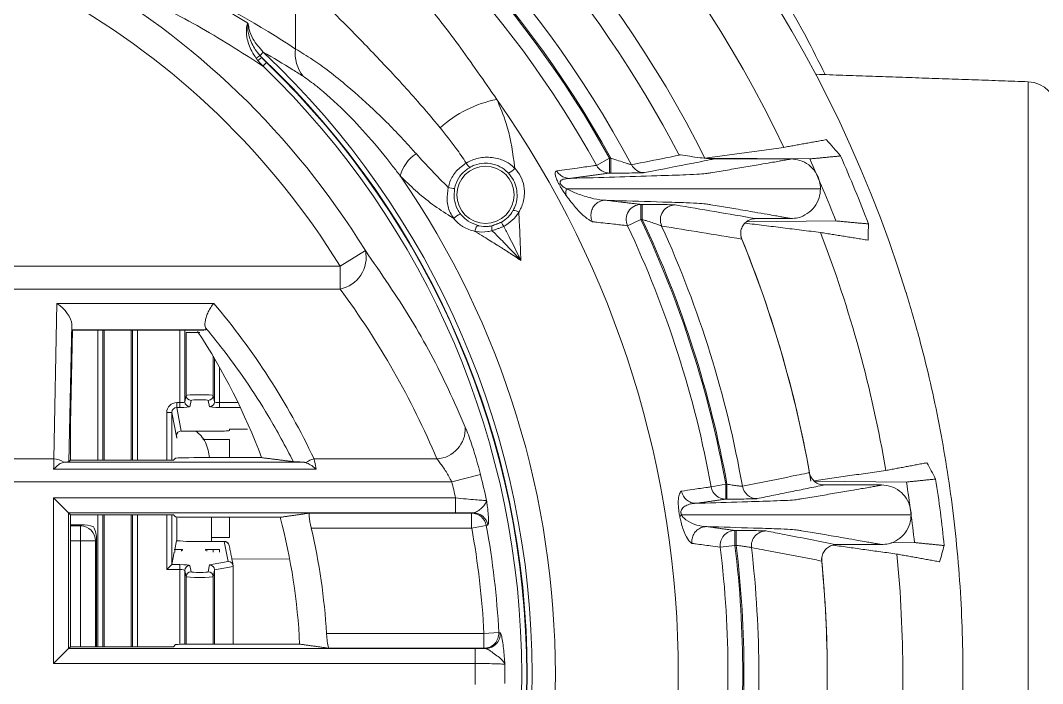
# Model space of a CAD drawing. Extents: x 12.1 to 108.7, y 1 to 80.4.
# Drawn here: x 103.274 to 105.33, y 32.658 to 33.991 of the extents above; entities that cross this region are included whole.
import ezdxf

# ---------------------------------------------------------------- set-up
doc = ezdxf.new("R2010")
doc.units = 0
doc.header["$MEASUREMENT"] = 0
doc.linetypes.add('SLD-Solid', pattern=[0])
doc.layers.add('OBJECT', color=7, linetype='CONTINUOUS')

msp = doc.modelspace()

# ---------------------------------------------------------------- linework, layer by layer
at = {"layer": 'OBJECT', "linetype": 'SLD-Solid', "lineweight": 15}
for p, q in [((103.8272, 34.0838), (103.8272, 33.9336)), ((103.7591, 33.9165), (103.7515, 33.9102)), ((103.7621, 33.9274), (103.7556, 33.9204)), ((103.7685, 33.9063), (103.7616, 33.8991)), ((105.3011, 33.8678), (105.3011, 32.6769)), ((104.8953, 33.7512), (104.895, 33.7513)), ((104.4327, 33.6996), (104.4587, 33.7141)), ((104.4587, 33.6841), (104.4587, 33.7141)), ((104.4616, 33.7141), (104.4587, 33.7141)), ((104.4616, 33.7141), (104.4616, 33.6841)), ((104.8616, 33.7125), (104.6507, 33.7143)), ((104.6702, 33.7125), (104.8233, 33.7125)), ((104.4587, 33.6841), (104.4616, 33.6841)), ((104.5246, 33.621), (104.5218, 33.621)), ((104.5218, 33.591), (104.5218, 33.621)), ((104.5246, 33.591), (104.5246, 33.621)), ((104.4949, 33.5782), (104.5218, 33.591)), ((104.5218, 33.591), (104.5246, 33.591)), ((104.7343, 33.5862), (104.9143, 33.5878)), ((104.7528, 33.5925), (104.8233, 33.5925)), ((104.9789, 33.5492), (104.979, 33.5492)), ((103.9676, 33.5282), (103.9168, 33.4968)), ((101.2569, 33.4968), (103.9168, 33.4968)), ((103.9168, 33.4509), (103.9168, 33.4968)), ((103.9168, 33.4509), (101.2569, 33.4509)), ((103.3471, 33.4221), (103.3406, 33.1093)), ((103.6626, 33.4221), (103.3471, 33.4221)), ((103.3709, 33.1035), (103.3767, 33.3801)), ((103.3781, 33.3681), (103.3742, 33.1797)), ((103.3771, 33.3691), (103.3781, 33.3681)), ((103.3771, 33.3691), (103.6463, 33.3691)), ((103.6306, 33.3681), (103.3781, 33.3681)), ((103.4295, 33.1067), (103.4295, 33.3681)), ((103.4395, 33.3681), (103.4395, 33.1067)), ((103.442, 33.1067), (103.442, 33.3681)), ((103.4966, 33.3681), (103.4966, 33.1067)), ((103.4991, 33.1067), (103.4991, 33.3681)), ((103.5091, 33.3681), (103.5091, 33.1067)), ((103.5945, 33.2226), (103.5945, 33.3681)), ((103.6045, 33.3681), (103.6045, 33.2243)), ((103.607, 33.2369), (103.607, 33.3633)), ((103.6616, 33.3151), (103.6616, 33.2369)), ((103.6641, 33.2243), (103.6641, 33.3108)), ((103.6741, 33.2935), (103.6741, 33.2226)), ((103.6045, 33.2243), (103.607, 33.2369)), ((103.6616, 33.2369), (103.6641, 33.2243)), ((103.588, 33.2226), (103.5945, 33.2226)), ((103.588, 33.2226), (103.588, 33.2126)), ((103.588, 33.2126), (103.5973, 33.1654)), ((103.5945, 33.2126), (103.588, 33.2126)), ((103.5945, 33.2226), (103.5945, 33.2126)), ((103.617, 33.227), (103.6145, 33.2143)), ((103.6541, 33.2143), (103.6516, 33.227)), ((103.6741, 33.2226), (103.6741, 33.2126)), ((103.6741, 33.2226), (103.7114, 33.2226)), ((103.7162, 33.2126), (103.6741, 33.2126)), ((103.568, 33.1067), (103.568, 33.2025)), ((103.568, 33.2025), (103.578, 33.2025)), ((103.578, 33.2025), (103.578, 33.1067)), ((103.5882, 33.1511), (103.578, 33.2025)), ((103.3741, 33.1682), (103.3741, 33.1067)), ((103.5874, 33.1562), (103.5882, 33.1519)), ((103.5973, 33.1654), (103.6839, 33.1654)), ((103.6945, 33.1694), (103.6939, 33.1663)), ((103.7018, 33.1694), (103.6945, 33.1694)), ((103.6942, 33.1483), (103.6406, 33.1483)), ((103.6942, 33.1483), (103.6942, 33.1119)), ((101.833, 33.1093), (103.3406, 33.1093)), ((103.5858, 33.1109), (103.5816, 33.1067)), ((103.6458, 33.1119), (103.7587, 33.1119)), ((104.1116, 33.1093), (103.8643, 33.1093)), ((103.3404, 33.0884), (103.8687, 33.0884)), ((103.8418, 33.103), (103.3619, 33.103)), ((103.3709, 33.1035), (103.3741, 33.1067)), ((103.3741, 33.1067), (103.5816, 33.1067)), ((105.0974, 33.1015), (105.0973, 33.1015)), ((104.1993, 33.0777), (104.1413, 33.0633)), ((104.1413, 33.0633), (101.0323, 33.0633)), ((104.6633, 33.0531), (104.6926, 33.0585)), ((104.6926, 33.0285), (104.6926, 33.0585)), ((104.6951, 33.0585), (104.6926, 33.0585)), ((104.6951, 33.0285), (104.6951, 33.0585)), ((105.0562, 33.0628), (104.8708, 33.0644)), ((104.8907, 33.0569), (105.0057, 33.0569)), ((103.3404, 33.0308), (103.3704, 33.0008)), ((103.3404, 33.0308), (103.3404, 32.698)), ((104.149, 33.0308), (103.3404, 33.0308)), ((104.149, 33.0308), (104.149, 33.0008)), ((104.6926, 33.0285), (104.6951, 33.0285)), ((103.3704, 33.0008), (103.3741, 32.9971)), ((103.3704, 32.728), (103.3704, 33.0008)), ((103.3704, 33.0008), (104.149, 33.0008)), ((103.5816, 32.9971), (103.3741, 32.9971)), ((103.3741, 32.9971), (103.3741, 32.7317)), ((103.4295, 32.7317), (103.4295, 32.9971)), ((103.4395, 32.9971), (103.4395, 32.7317)), ((103.442, 32.7317), (103.442, 32.9971)), ((103.4966, 32.9971), (103.4966, 32.7317)), ((103.4991, 32.7317), (103.4991, 32.9971)), ((103.5091, 32.9971), (103.5091, 32.7317)), ((103.568, 32.8867), (103.568, 32.9971)), ((103.578, 32.9971), (103.578, 32.8968)), ((103.5816, 32.9971), (103.5858, 32.9929)), ((103.7965, 32.9919), (103.6458, 32.9919)), ((103.6942, 32.9919), (103.6942, 32.9515)), ((104.1814, 33.0003), (103.8551, 33.0003)), ((104.1814, 32.9703), (104.1814, 33.0003)), ((103.3968, 32.9769), (103.3741, 32.9769)), ((103.3741, 32.9748), (103.3947, 32.9748)), ((103.3947, 32.9748), (103.3968, 32.9769)), ((103.3947, 32.9448), (103.3947, 32.9748)), ((103.8587, 32.9703), (104.1814, 32.9703)), ((104.1814, 32.9703), (104.2108, 32.9757)), ((104.7137, 32.9653), (104.7112, 32.9653)), ((104.7112, 32.9353), (104.7112, 32.9653)), ((104.7137, 32.9353), (104.7137, 32.9653)), ((103.3947, 32.9448), (103.3741, 32.9448)), ((103.3947, 32.7317), (103.3947, 32.9448)), ((103.3947, 32.9448), (103.4247, 32.9448)), ((103.4268, 32.9469), (103.4247, 32.9448)), ((103.4247, 32.9448), (103.4247, 32.7317)), ((103.4268, 32.7317), (103.4268, 32.9469)), ((103.584, 32.9269), (103.5875, 32.9445)), ((103.588, 32.9471), (103.5875, 32.9445)), ((103.5875, 32.9445), (103.5951, 32.9445)), ((103.6942, 32.9515), (103.658, 32.9515)), ((103.5844, 32.9269), (103.5829, 32.9269)), ((103.584, 32.9269), (103.5859, 32.9269)), ((103.5844, 32.9269), (103.5844, 32.9215)), ((103.5976, 32.9269), (103.5844, 32.9269)), ((103.5859, 32.9269), (103.5859, 32.9269)), ((103.5999, 32.9269), (103.5976, 32.9269)), ((103.5976, 32.9269), (103.5976, 32.924)), ((103.6484, 32.9269), (103.6461, 32.9269)), ((103.6616, 32.9269), (103.6484, 32.9269)), ((103.6484, 32.9269), (103.6484, 32.924)), ((103.6788, 32.9435), (103.6539, 32.9435)), ((103.6601, 32.9269), (103.6601, 32.9269)), ((103.6601, 32.9269), (103.6621, 32.9269)), ((103.6616, 32.9269), (103.6616, 32.9215)), ((103.6743, 32.9269), (103.6616, 32.9269)), ((103.6743, 32.9269), (103.6743, 32.922)), ((103.6788, 32.9435), (103.6788, 32.9435)), ((103.6838, 32.9431), (103.6788, 32.9435)), ((103.6918, 32.903), (103.6838, 32.9431)), ((104.6816, 32.9318), (104.7112, 32.9353)), ((104.7112, 32.9353), (104.7137, 32.9353)), ((104.9155, 32.9369), (105.0057, 32.9369)), ((105.0249, 32.9407), (105.0722, 32.9411)), ((103.578, 32.8968), (103.5829, 32.9215)), ((103.6543, 32.896), (103.6918, 32.903)), ((103.8154, 32.9074), (103.6989, 32.9085)), ((103.568, 32.8867), (103.5779, 32.8967)), ((103.5945, 32.8867), (103.568, 32.8867)), ((103.5779, 32.8967), (103.578, 32.8968)), ((103.5779, 32.8967), (103.5945, 32.8967)), ((103.5945, 32.8867), (103.5945, 32.8967)), ((103.5945, 32.7364), (103.5945, 32.8867)), ((103.607, 32.8725), (103.6045, 32.885)), ((103.6045, 32.885), (103.6045, 32.7366)), ((103.6145, 32.895), (103.617, 32.8824)), ((103.6516, 32.8824), (103.6543, 32.896)), ((103.6643, 32.8859), (103.6616, 32.8725)), ((103.7018, 32.8932), (103.6643, 32.8862)), ((103.6643, 32.8859), (103.6643, 32.8862)), ((103.6643, 32.7369), (103.6643, 32.8859)), ((103.7018, 32.8928), (103.7018, 32.8932)), ((103.7018, 32.8928), (103.7018, 32.7369)), ((105.123, 32.9025), (105.1231, 32.9025)), ((103.607, 32.7367), (103.607, 32.8725)), ((103.6616, 32.8725), (103.6616, 32.7369)), ((104.2061, 32.7585), (104.236, 32.76)), ((104.2061, 32.7585), (103.8895, 32.7585)), ((104.2061, 32.7285), (104.2061, 32.7585)), ((103.3404, 32.698), (103.3704, 32.728)), ((103.3704, 32.728), (103.3741, 32.7317)), ((104.1884, 32.728), (103.3704, 32.728)), ((103.3741, 32.7317), (103.5816, 32.7317)), ((103.5858, 32.7359), (103.5816, 32.7317)), ((103.6458, 32.7369), (103.8354, 32.7369)), ((103.8947, 32.7285), (104.2061, 32.7285)), ((104.1884, 32.698), (104.1884, 32.728)), ((103.3404, 32.698), (104.1884, 32.698)), ((105.3011, 32.6769), (105.3011, 31.486))]:
    msp.add_line(p, q, dxfattribs=at)
at = {"layer": 'OBJECT', "linetype": 'SLD-Solid', "lineweight": 15, "flags": 128}
msp.add_lwpolyline([(104.188, 33.5667), (104.1884, 33.569), (104.189, 33.5712), (104.1898, 33.5733), (104.1906, 33.5752), (104.1916, 33.5767), (104.1925, 33.5778), (104.1934, 33.5785), (104.1942, 33.5786)], dxfattribs=at)
at = {"layer": 'OBJECT', "linetype": 'SLD-Solid', "lineweight": 15}
msp.add_circle((104.2093, 33.6404), 0.0576, dxfattribs=at)
for centre, radius, start, end in [((102.5868, 32.6769), 2.585, 17.2695, 90), ((102.5868, 32.6769), 2.462, 25.4742, 90), ((102.5868, 32.6769), 2.31, 26.6864, 90), ((102.5868, 32.6769), 2.1724, 28.1241, 60.3469), ((102.5868, 32.6769), 2.1425, 28.9527, 60.3469), ((102.5868, 32.6769), 2.2663, 27.4403, 54.9482), ((102.5868, 32.6769), 2.14, 28.9895, 58.5602), ((102.5868, 32.6769), 2.1103, 28.9895, 58.5602), ((102.5868, 32.6769), 1.6222, 31.6547, 60.5194), ((102.5868, 32.6769), 1.5624, 31.6547, 60.5194), ((103.8983, 33.9237), 0.0718, 172.0553, 218.7833), ((103.4684, 34.3043), 0.4794, 305.6686, 306.7973), ((102.5868, 32.6769), 1.7062, 313.403, 46.597), ((102.5868, 32.6769), 1.7161, 313.2251, 46.7749), ((102.5868, 32.6769), 1.6953, 313.8667, 46.1333), ((102.5868, 32.6769), 1.7053, 313.8667, 46.1333), ((105.299, 33.8078), 0.06, 0, 88), ((104.2784, 33.5979), 0.2389, 101.2239, 132.0881), ((102.5868, 32.6769), 2.0103, 324.9191, 35.0809), ((104.1117, 33.6599), 0.076, 123.7232, 166.189), ((102.5868, 32.6769), 2.4994, 21.3728, 24.4778), ((102.5868, 32.6769), 2.5583, 20.7143, 24.0247), ((104.1866, 33.7103), 0.0171, 200.3874, 238.6979), ((104.2445, 33.7106), 0.029, 292.3413, 324.745), ((104.4588, 33.7139), 0.0298, 208.5256, 269.7512), ((104.5292, 33.715), 0.0299, 207.9256, 269.8486), ((102.5868, 32.6769), 1.763, 325.3963, 34.6037), ((104.15, 33.7125), 0.0595, 254.8458, 267.2706), ((104.1801, 33.5567), 0.0502, 115.179, 133.8549), ((104.2669, 33.5954), 0.0135, 47.137, 100.0969), ((104.5221, 33.5909), 0.03, 90.5937, 204.9576), ((104.5911, 33.59), 0.03, 90.3354, 204.2946), ((104.2811, 33.5999), 0.0422, 200.188, 213.3505), ((102.5868, 32.6769), 2.14, 10.2703, 25.2852), ((102.5868, 32.6769), 2.1425, 10.2583, 25.2538), ((104.2452, 33.575), 0.0234, 172.7467, 197.053), ((102.5868, 32.6769), 2.1103, 10.2703, 25.2852), ((102.5868, 32.6769), 2.1724, 10.0022, 24.4952), ((102.5868, 32.6769), 2.462, 9.5654, 21.136), ((102.5868, 32.6769), 2.31, 9.6588, 22.3705), ((102.5868, 32.6769), 2.31, 10.0906, 22.2411), ((103.9042, 33.5146), 0.0649, 281.1874, 12.1274), ((102.5868, 32.6769), 1.25, 20.365, 33.4298), ((103.617, 33.237), 0.01, 180.2093, 270.0035), ((103.6516, 33.237), 0.01, 269.9965, 359.7907), ((103.6145, 33.2243), 0.01, 180.2093, 270.0035), ((103.6541, 33.2243), 0.01, 269.9965, 359.7907), ((104.107, 33.1707), 0.0617, 274.2546, 2.2056), ((103.3407, 33.0736), 0.0357, 55.254, 90.231), ((103.8722, 33.0696), 0.0404, 101.2532, 126.9537), ((102.5868, 32.6769), 1.6615, 12.1272, 13.9591), ((102.5868, 32.6769), 2.5583, 5.7933, 8.8118), ((102.5868, 32.6769), 1.6018, 12.7647, 13.9591), ((104.6927, 33.0584), 0.0299, 190.0703, 269.6971), ((104.7557, 33.0594), 0.03, 189.9321, 269.8202), ((102.5868, 32.6769), 2.4994, 6.0688, 8.8818), ((102.5868, 32.6769), 1.25, 2.7513, 14.5959), ((104.1813, 32.9703), 0.03, 10.3516, 89.8211), ((104.1846, 32.971), 0.03, 10.3538, 89.8211), ((103.3946, 32.9447), 0.03, 0.0817, 89.9183), ((102.5868, 32.6769), 1.3053, 3.5854, 12.989), ((102.5868, 32.6769), 1.6214, 2.8857, 10.4245), ((102.5868, 32.6769), 1.6513, 2.8857, 10.4245), ((104.7114, 32.9354), 0.03, 90.399, 186.9094), ((104.7741, 32.9344), 0.03, 90.2316, 186.6692), ((103.6838, 32.9331), 0.00997, 11.3549, 90.1945), ((102.5868, 32.6769), 2.1103, 353.0636, 6.9364), ((102.5868, 32.6769), 2.14, 353.0636, 6.9364), ((102.5868, 32.6769), 2.1425, 353.0717, 6.9283), ((102.5868, 32.6769), 2.1724, 353.2857, 6.7143), ((102.5868, 32.6769), 2.31, 354.2391, 5.7712), ((102.5868, 32.6769), 2.31, 354.358, 5.642), ((102.5868, 32.6769), 2.462, 354.3804, 5.6196), ((103.6145, 32.885), 0.01, 89.9973, 179.7929), ((103.617, 32.8724), 0.01, 89.9973, 179.7929), ((103.6516, 32.8724), 0.01, 0.2071, 90.0027), ((104.206, 32.7585), 0.03, 270.2169, 2.8682), ((104.209, 32.7579), 0.03, 270.2168, 2.8426), ((102.5868, 32.6769), 1.6018, 359.2455, 0.7545), ((102.5868, 32.6769), 1.6615, 359.334, 0.666)]:
    msp.add_arc(centre, radius, start, end, dxfattribs=at)
for centre, major_axis, ratio, start_param, end_param in [((102.9307, 32.6769), (1.5813, 0), 0.964711, 0.968026, 1.135104), ((102.5757, 31.4086), (0.0299, 3.4219), 0.928778, 5.461463, 5.474519), ((102.5784, 33.6353), (-0.0226, 2.5858), 0.928778, 4.670987, 4.683593), ((102.5868, 32.4572), (0, 1.666), 0.99455, 5.11451, 5.351434), ((103.3471, 33.3991), (-0.0267, 0.0273), 0.466243, 3.59711, 5.156688), ((102.5868, 32.4903), (0, 1.4321), 0.989236, 5.159305, 5.420806), ((103.3771, 33.3991), (0, 0.03), 0.017455, 2.25771, 3.124139), ((103.6343, 33.2369), (0.0273, 0), 0.055863, 0.017453, 3.124139), ((103.588, 33.2025), (0.0039, -0.0197), 0.995992, 2.946752, 4.516017), ((103.588, 33.2025), (-0.00197, 0.00993), 0.988086, 6.088345, 7.657609), ((103.5945, 33.2243), (0.01, 0), 0.17619, 4.712389, 6.265732), ((103.5945, 33.2144), (0.02, 0), 0.088095, 4.712389, 6.265732), ((103.6343, 33.2269), (0.0173, 0), 0.088095, 0.017453, 3.124139), ((103.6741, 33.2144), (0.02, 0), 0.088095, 3.159046, 4.712389), ((103.6741, 33.2243), (0.01, 0), 0.17619, 3.159046, 4.712389), ((103.3743, 33.1682), (0, 0.015), 0.017455, 0.698132, 1.570796), ((103.5973, 33.1554), (0.00195, -0.00985), 0.995992, 2.946752, 4.430935), ((103.6839, 33.1663), (0.01, 0), 0.088095, 4.712389, 6.265732), ((103.3409, 33.0633), (0, 0.06), 0.008728, 0.698132, 1.138337), ((103.6458, 33.1109), (0.06, 0), 0.017455, 1.570796, 3.124139), ((103.3409, 33.1035), (0.03, 0), 0.027722, 5.486967, 6.255445), ((102.5766, 31.5118), (0.0274, 3.1435), 0.928778, 5.238668, 5.250689), ((103.6458, 32.9929), (0.06, 0), 0.017455, 3.159046, 4.712389), ((103.4118, 32.9619), (0.0334, -0.0079), 0.382382, 1.384788, 2.123396), ((103.4088, 32.9589), (-0.0089, 0.032), 0.489854, 4.198366, 5.029337), ((103.6318, 32.9474), (0.05, 0), 0.087489, 3.889355, 5.169274), ((102.5775, 33.7385), (-0.025, 2.8642), 0.928778, 4.4081, 4.420001), ((103.6918, 32.8931), (0.00837, -0.00566), 0.980059, 0.622364, 2.15616), ((103.5945, 32.895), (0.02, 0), 0.087489, 0.017453, 1.570796), ((103.5945, 32.885), (0.01, 0), 0.174977, 0.017453, 1.570796), ((103.6343, 32.8825), (0.0173, 0), 0.087489, 3.159046, 6.265732), ((103.6543, 32.8861), (-0.00707, 0.00716), 0.980059, 3.960124, 5.49392), ((103.6343, 32.8725), (0.0273, 0), 0.055478, 3.159046, 6.265732), ((103.6458, 32.7359), (0.06, 0), 0.017455, 1.570796, 3.124139)]:
    msp.add_ellipse(centre, major_axis=major_axis, ratio=ratio, start_param=start_param, end_param=end_param, dxfattribs=at)
for points, knots in [([(104.7166, 34.1758), (104.765, 34.1051), (104.8297, 34.0107), (104.8798, 33.9079), (104.8924, 33.8821)], [0, 0, 0, 0, 0.748434, 1, 1, 1, 1]), ([(104.2319, 33.8323), (104.2062, 33.8694), (104.1542, 33.9446), (104.0837, 34.0345), (104.0257, 34.1061), (103.9994, 34.1391), (103.986, 34.1559)], [0, 0, 0, 0, 0.296269, 0.600821, 0.797169, 1, 1, 1, 1]), ([(103.4161, 34.0767), (103.4428, 34.0666), (103.5141, 34.0393), (103.6297, 33.9839), (103.7176, 33.9274), (103.7616, 33.8991)], [0, 0, 0, 0, 0.22939, 0.614228, 1, 1, 1, 1]), ([(103.8272, 34.0838), (103.842, 34.0687), (103.8721, 34.038), (103.9326, 33.978), (104.0006, 33.908), (104.064, 33.8392), (104.1032, 33.793), (104.1183, 33.7752)], [0, 0, 0, 0, 0.203304, 0.4144471, 0.6339113, 0.8589827, 1, 1, 1, 1]), ([(103.5981, 34.0599), (103.5986, 34.0596), (103.6027, 34.0576), (103.6283, 34.0446), (103.6715, 34.0214), (103.7116, 33.9976), (103.7303, 33.986), (103.731, 33.9856)], [0, 0, 0, 0, 0.012866, 0.091618, 0.576835, 0.985034, 1, 1, 1, 1]), ([(103.731, 33.9856), (103.7309, 33.9855), (103.7304, 33.9849), (103.7293, 33.9821), (103.7281, 33.9753), (103.728, 33.9665), (103.7301, 33.95), (103.7362, 33.9325), (103.7448, 33.9195), (103.748, 33.9148)], [0, 0, 0, 0, 0.00812, 0.048438, 0.130028, 0.293206, 0.393297, 0.782545, 1, 1, 1, 1]), ([(103.7556, 33.9204), (103.7523, 33.9244), (103.7432, 33.9355), (103.7359, 33.951), (103.7319, 33.9659), (103.7308, 33.974), (103.7308, 33.9804), (103.7311, 33.9832), (103.7314, 33.984), (103.7315, 33.9842), (103.7316, 33.9843), (103.7317, 33.9843), (103.7318, 33.9842), (103.7319, 33.9842), (103.7319, 33.9841)], [0, 0, 0, 0, 0.214459, 0.602038, 0.702181, 0.864586, 0.942297, 0.975572, 0.983155, 0.986472, 0.990655, 0.994858, 0.995494, 1, 1, 1, 1]), ([(103.7319, 33.9841), (103.7319, 33.9842), (103.7319, 33.9842), (103.7317, 33.9846), (103.7314, 33.9852), (103.7311, 33.9855), (103.731, 33.9856)], [0, 0, 0, 0, 0.054632, 0.112789, 0.5532177, 1, 1, 1, 1]), ([(103.7621, 33.9274), (103.7545, 33.9358), (103.7423, 33.9493), (103.7342, 33.97), (103.7325, 33.9804), (103.7319, 33.9841)], [0, 0, 0, 0, 0.518086, 0.825349, 1, 1, 1, 1]), ([(104.0695, 33.7232), (104.0634, 33.73), (104.0376, 33.7589), (103.9907, 33.8067), (103.9251, 33.8656), (103.8674, 33.9096), (103.8383, 33.927), (103.8272, 33.9336)], [0, 0, 0, 0, 0.07021, 0.29498, 0.525499, 0.819904, 1, 1, 1, 1]), ([(103.7621, 33.9274), (103.7821, 33.9158), (103.8089, 33.9002), (103.8355, 33.8831), (103.8423, 33.8787)], [0, 0, 0, 0, 0.744544, 1, 1, 1, 1]), ([(103.8423, 33.8787), (103.8513, 33.8724), (103.8751, 33.8558), (103.9216, 33.8139), (103.9744, 33.7579), (104.0121, 33.7124), (104.033, 33.6846), (104.0379, 33.6781)], [0, 0, 0, 0, 0.176117, 0.46714, 0.694141, 0.927781, 1, 1, 1, 1]), ([(104.2682, 33.6939), (104.2677, 33.698), (104.2636, 33.7295), (104.2547, 33.7802), (104.2388, 33.8167), (104.2319, 33.8323)], [0, 0, 0, 0, 0.079376, 0.605783, 1, 1, 1, 1]), ([(104.1183, 33.7752), (104.1291, 33.7616), (104.1473, 33.7387), (104.1638, 33.7142), (104.1705, 33.7043)], [0, 0, 0, 0, 0.594486, 1, 1, 1, 1]), ([(104.1344, 33.6551), (104.1343, 33.6552), (104.1119, 33.6775), (104.0906, 33.7004), (104.0695, 33.7232)], [0, 0, 0, 0, 0.0042017, 1, 1, 1, 1]), ([(104.2682, 33.6939), (104.2646, 33.6971), (104.2551, 33.7056), (104.2351, 33.7144), (104.209, 33.7173), (104.186, 33.7123), (104.1744, 33.7063), (104.1705, 33.7043)], [0, 0, 0, 0, 0.137011, 0.364, 0.629283, 0.878134, 1, 1, 1, 1]), ([(104.3787, 33.6734), (104.3799, 33.6735), (104.4102, 33.6744), (104.4689, 33.6761), (104.5447, 33.6785), (104.6097, 33.6804), (104.6424, 33.6819), (104.6554, 33.6833), (104.6701, 33.6861), (104.6909, 33.6893), (104.7127, 33.693), (104.7348, 33.6968), (104.7583, 33.7008), (104.781, 33.7047), (104.7959, 33.7073), (104.8057, 33.709), (104.8121, 33.7102), (104.8163, 33.711), (104.819, 33.7115), (104.8207, 33.7118), (104.8218, 33.7121), (104.8225, 33.7122), (104.8229, 33.7123), (104.8232, 33.7124), (104.8233, 33.7124), (104.8234, 33.7125), (104.8234, 33.7125), (104.8234, 33.7125), (104.8234, 33.7125), (104.8234, 33.7125), (104.8234, 33.7125), (104.8234, 33.7125), (104.8234, 33.7125), (104.8233, 33.7125), (104.8233, 33.7125), (104.8233, 33.7125), (104.8233, 33.7125), (104.8233, 33.7125), (104.8233, 33.7125), (104.8233, 33.7125), (104.8233, 33.7125)], [0, 0, 0, 0, 0.003099, 0.077737, 0.152373, 0.20456, 0.239209, 0.273855, 0.308826, 0.446938, 0.515995, 0.585051, 0.723163, 0.815261, 0.876706, 0.917705, 0.945062, 0.963318, 0.975502, 0.983634, 0.989062, 0.992686, 0.995106, 0.996722, 0.997802, 0.998524, 0.999007, 0.99933, 0.999547, 0.999693, 0.999791, 0.999857, 0.999901, 0.999932, 0.999953, 0.999972, 0.999985, 0.999991, 0.999997, 1, 1, 1, 1]), ([(104.4616, 33.7141), (104.4668, 33.7123), (104.4769, 33.7089), (104.4891, 33.7049), (104.4961, 33.7027), (104.5001, 33.7016), (104.5021, 33.701), (104.5026, 33.701), (104.5027, 33.7009)], [0, 0, 0, 0, 0.29554, 0.57572, 0.740311, 0.809198, 0.945635, 1, 1, 1, 1]), ([(104.6019, 33.7206), (104.6001, 33.7203), (104.5912, 33.7185), (104.5582, 33.7119), (104.5269, 33.7057), (104.5027, 33.7009)], [0, 0, 0, 0, 0.053919, 0.269597, 1, 1, 1, 1]), ([(104.5291, 33.685), (104.562, 33.6914), (104.6091, 33.7006), (104.656, 33.7098), (104.6702, 33.7125)], [0, 0, 0, 0, 0.699038, 1, 1, 1, 1]), ([(104.6702, 33.7125), (104.67, 33.7125), (104.6696, 33.7125), (104.6689, 33.7125), (104.6671, 33.7126), (104.6631, 33.7128), (104.6529, 33.7136), (104.6301, 33.7162), (104.614, 33.7187), (104.6019, 33.7206)], [0, 0, 0, 0, 0.000975, 0.002308, 0.005826, 0.020094, 0.076658, 0.30233, 1, 1, 1, 1]), ([(104.8233, 33.7125), (104.8295, 33.712), (104.8425, 33.7108), (104.8602, 33.7012), (104.8742, 33.6863), (104.8821, 33.6691), (104.8829, 33.6574), (104.8833, 33.6525)], [0, 0, 0, 0, 0.19834, 0.412972, 0.627088, 0.843128, 1, 1, 1, 1]), ([(104.1705, 33.7043), (104.1636, 33.6994), (104.1498, 33.6897), (104.1386, 33.6711), (104.1354, 33.659), (104.1344, 33.6551)], [0, 0, 0, 0, 0.405466, 0.808541, 1, 1, 1, 1]), ([(104.1471, 33.6531), (104.148, 33.6565), (104.1507, 33.6669), (104.1601, 33.683), (104.1718, 33.6914), (104.1777, 33.6956)], [0, 0, 0, 0, 0.192022, 0.59565, 1, 1, 1, 1]), ([(104.1777, 33.6956), (104.1807, 33.6972), (104.1895, 33.7017), (104.2001, 33.7037), (104.2145, 33.7043), (104.229, 33.702), (104.2449, 33.6939), (104.2526, 33.6866), (104.2555, 33.6838)], [0, 0, 0, 0, 0.117737, 0.346634, 0.359347, 0.623778, 0.856864, 1, 1, 1, 1]), ([(104.2761, 33.6053), (104.2778, 33.6082), (104.2836, 33.6185), (104.2882, 33.6364), (104.2875, 33.658), (104.2811, 33.678), (104.2725, 33.6886), (104.2682, 33.6939)], [0, 0, 0, 0, 0.107962, 0.374185, 0.589197, 0.794963, 1, 1, 1, 1]), ([(104.3525, 33.6886), (104.3509, 33.6875), (104.3488, 33.686), (104.3502, 33.6776), (104.3525, 33.6714), (104.355, 33.6659), (104.3579, 33.6603), (104.3616, 33.654), (104.3665, 33.6462), (104.3698, 33.6414), (104.3719, 33.6384)], [0, 0, 0, 0, 0.400583, 0.552747, 0.632515, 0.681637, 0.738761, 0.795408, 0.871105, 1, 1, 1, 1]), ([(104.4327, 33.6996), (104.4301, 33.6993), (104.4172, 33.6975), (104.3905, 33.6938), (104.3663, 33.6905), (104.3525, 33.6886)], [0, 0, 0, 0, 0.09703, 0.48515, 1, 1, 1, 1]), ([(104.3525, 33.6886), (104.3527, 33.6882), (104.3544, 33.6854), (104.3587, 33.6804), (104.3668, 33.675), (104.3734, 33.674), (104.3768, 33.6734)], [0, 0, 0, 0, 0.044494, 0.324207, 0.662103, 1, 1, 1, 1]), ([(104.5291, 33.685), (104.5291, 33.685), (104.5284, 33.6849), (104.5241, 33.6847), (104.5092, 33.6843), (104.4871, 33.6841), (104.4701, 33.6841), (104.4616, 33.6841)], [0, 0, 0, 0, 0.005173, 0.217905, 0.46291, 0.731847, 1, 1, 1, 1]), ([(104.0379, 33.6781), (104.058, 33.6586), (104.0874, 33.63), (104.1284, 33.6036), (104.1432, 33.5943), (104.1453, 33.5929)], [0, 0, 0, 0, 0.649038, 0.949948, 1, 1, 1, 1]), ([(104.2555, 33.6838), (104.2592, 33.6792), (104.2665, 33.67), (104.2722, 33.653), (104.2735, 33.6348), (104.2703, 33.6198), (104.2658, 33.6111), (104.2646, 33.6087)], [0, 0, 0, 0, 0.207538, 0.415637, 0.631743, 0.895091, 1, 1, 1, 1]), ([(104.3722, 33.6525), (104.3722, 33.6525), (104.3692, 33.6542), (104.3658, 33.656), (104.3616, 33.6604), (104.3607, 33.6615), (104.3601, 33.6625), (104.3596, 33.6635), (104.3593, 33.6646), (104.3592, 33.6664), (104.3613, 33.6703), (104.3674, 33.6721), (104.3734, 33.6731), (104.3764, 33.6734), (104.3768, 33.6734)], [0, 0, 0, 0, 0.000026, 0.20663, 0.226964, 0.243571, 0.254919, 0.266312, 0.280083, 0.303561, 0.375814, 0.705511, 0.963846, 1, 1, 1, 1]), ([(104.3768, 33.6734), (104.3768, 33.6734), (104.3769, 33.6734), (104.3772, 33.6734), (104.3779, 33.6734), (104.3784, 33.6734), (104.3787, 33.6734)], [0, 0, 0, 0, 0.046836, 0.119645, 0.336503, 1, 1, 1, 1]), ([(104.1344, 33.6551), (104.133, 33.6465), (104.1302, 33.6295), (104.1357, 33.6078), (104.1428, 33.5968), (104.1453, 33.5929)], [0, 0, 0, 0, 0.4024725, 0.7877709, 1, 1, 1, 1]), ([(104.1588, 33.6022), (104.1567, 33.6052), (104.1544, 33.6085), (104.1495, 33.6182), (104.1449, 33.6321), (104.1464, 33.6461), (104.1471, 33.6531)], [0, 0, 0, 0, 0.20455, 0.219488, 0.608375, 1, 1, 1, 1]), ([(104.8833, 33.6525), (104.833, 33.6525), (104.7778, 33.6525), (104.7171, 33.6525), (104.7023, 33.6525), (104.686, 33.6525), (104.6754, 33.6525), (104.6286, 33.6525), (104.5437, 33.6525), (104.4591, 33.6525), (104.4012, 33.6525), (104.3722, 33.6525)], [0, 0, 0, 0, 0.52131, 0.573441, 0.625572, 0.677703, 0.729789, 0.78156, 0.854349, 0.927175, 1, 1, 1, 1]), ([(104.4478, 33.6293), (104.4475, 33.6293), (104.4466, 33.6294), (104.4381, 33.6304), (104.4212, 33.6336), (104.3971, 33.6411), (104.3801, 33.648), (104.3722, 33.6525), (104.3722, 33.6525)], [0, 0, 0, 0, 0.015317, 0.041031, 0.377877, 0.739004, 0.999987, 1, 1, 1, 1]), ([(104.8833, 33.6525), (104.8827, 33.6463), (104.8815, 33.6333), (104.8719, 33.6156), (104.857, 33.6016), (104.8399, 33.5937), (104.8282, 33.5929), (104.8233, 33.5925)], [0, 0, 0, 0, 0.1983398, 0.4129718, 0.6270882, 0.8431282, 1, 1, 1, 1]), ([(104.3719, 33.6384), (104.3785, 33.6299), (104.3936, 33.6103), (104.4106, 33.594), (104.4196, 33.5889), (104.4243, 33.5863)], [0, 0, 0, 0, 0.268258, 0.625052, 1, 1, 1, 1]), ([(104.4243, 33.5863), (104.4241, 33.5866), (104.4232, 33.5887), (104.4214, 33.5941), (104.421, 33.6029), (104.4238, 33.6127), (104.4297, 33.6211), (104.438, 33.6272), (104.4446, 33.6286), (104.4478, 33.6293)], [0, 0, 0, 0, 0.01807, 0.120033, 0.296078, 0.472079, 0.648053, 0.824027, 1, 1, 1, 1]), ([(104.4518, 33.6294), (104.4514, 33.6294), (104.4508, 33.6294), (104.45, 33.6294), (104.4493, 33.6294), (104.4487, 33.6294), (104.4483, 33.6293), (104.448, 33.6293), (104.4479, 33.6293), (104.4478, 33.6293)], [0, 0, 0, 0, 0.337004, 0.565161, 0.720077, 0.871702, 0.932173, 0.976758, 1, 1, 1, 1]), ([(104.4518, 33.6294), (104.4574, 33.6292), (104.4955, 33.6281), (104.5488, 33.6264), (104.6126, 33.6245), (104.6424, 33.6231), (104.6554, 33.6217), (104.6652, 33.6199), (104.6856, 33.6166), (104.7146, 33.6117), (104.747, 33.6062), (104.7735, 33.6017), (104.791, 33.5986), (104.8025, 33.5966), (104.81, 33.5952), (104.8149, 33.5943), (104.8181, 33.5937), (104.8201, 33.5933), (104.8214, 33.5931), (104.8223, 33.5929), (104.8228, 33.5928), (104.8231, 33.5927), (104.8233, 33.5926), (104.8234, 33.5926), (104.8234, 33.5926), (104.8234, 33.5926), (104.8234, 33.5925), (104.8234, 33.5925), (104.8234, 33.5925), (104.8234, 33.5925), (104.8234, 33.5925), (104.8234, 33.5925), (104.8233, 33.5925), (104.8233, 33.5925), (104.8233, 33.5925), (104.8233, 33.5925), (104.8233, 33.5925), (104.8233, 33.5925), (104.8233, 33.5925)], [0, 0, 0, 0, 0.015578, 0.10589, 0.151053, 0.187979, 0.224901, 0.26217, 0.33671, 0.483899, 0.655635, 0.770204, 0.846642, 0.897643, 0.931673, 0.954382, 0.969537, 0.979651, 0.986402, 0.99091, 0.993919, 0.995929, 0.997272, 0.998169, 0.998769, 0.999171, 0.99944, 0.99962, 0.999742, 0.999823, 0.999879, 0.999916, 0.999942, 0.99996, 0.999979, 0.999987, 0.999995, 1, 1, 1, 1]), ([(104.1942, 33.5786), (104.1875, 33.581), (104.1753, 33.5853), (104.1641, 33.5954), (104.1595, 33.6012), (104.1588, 33.6022)], [0, 0, 0, 0, 0.509811, 0.915613, 1, 1, 1, 1]), ([(104.2646, 33.6087), (104.2645, 33.6086), (104.2619, 33.604), (104.2554, 33.5949), (104.2461, 33.5885), (104.2415, 33.5853)], [0, 0, 0, 0, 0.003482, 0.505438, 1, 1, 1, 1]), ([(104.2459, 33.5767), (104.2518, 33.5806), (104.2637, 33.5885), (104.2725, 33.5995), (104.2761, 33.6052), (104.2761, 33.6053)], [0, 0, 0, 0, 0.500557, 0.99661, 1, 1, 1, 1]), ([(104.2803, 33.5083), (104.2803, 33.5089), (104.2803, 33.5111), (104.2802, 33.5137), (104.2801, 33.5161), (104.2801, 33.5173), (104.28, 33.5188), (104.2799, 33.5206), (104.2799, 33.5226), (104.2798, 33.525), (104.2797, 33.5278), (104.2796, 33.531), (104.2795, 33.5348), (104.2793, 33.5391), (104.2791, 33.5442), (104.2789, 33.5502), (104.2786, 33.5571), (104.2778, 33.5757), (104.2769, 33.5918), (104.2761, 33.6053)], [0, 0, 0, 0, 0.018806, 0.067454, 0.078705, 0.091827, 0.107128, 0.124968, 0.145764, 0.170003, 0.198252, 0.231169, 0.269526, 0.31422, 0.366308, 0.427033, 0.497871, 0.580596, 1, 1, 1, 1]), ([(104.5246, 33.621), (104.529, 33.621), (104.5408, 33.6209), (104.5586, 33.6208), (104.5751, 33.6206), (104.5869, 33.6203), (104.5896, 33.6201), (104.5909, 33.62)], [0, 0, 0, 0, 0.141825, 0.37613, 0.590789, 0.795199, 1, 1, 1, 1]), ([(104.7528, 33.5925), (104.7255, 33.5972), (104.672, 33.6064), (104.6175, 33.6155), (104.5909, 33.62)], [0, 0, 0, 0, 0.5110521, 1, 1, 1, 1]), ([(104.1453, 33.5929), (104.1504, 33.5874), (104.1562, 33.5811), (104.1705, 33.572), (104.1798, 33.5692), (104.188, 33.5667)], [0, 0, 0, 0, 0.422633, 0.485743, 1, 1, 1, 1]), ([(104.4243, 33.5863), (104.4272, 33.586), (104.4415, 33.5843), (104.4651, 33.5817), (104.4857, 33.5793), (104.4949, 33.5782)], [0, 0, 0, 0, 0.1213778, 0.6068891, 1, 1, 1, 1]), ([(104.5246, 33.591), (104.5272, 33.5901), (104.534, 33.5879), (104.5443, 33.5845), (104.5541, 33.5812), (104.5591, 33.5794), (104.5623, 33.5782), (104.563, 33.5779), (104.5637, 33.5776)], [0, 0, 0, 0, 0.153988, 0.403621, 0.621596, 0.816233, 0.835213, 1, 1, 1, 1]), ([(104.7249, 33.5512), (104.724, 33.5545), (104.722, 33.561), (104.7234, 33.5712), (104.7279, 33.5804), (104.7352, 33.5875), (104.7439, 33.5918), (104.75, 33.5923), (104.7528, 33.5925)], [0, 0, 0, 0, 0.171523, 0.343061, 0.514331, 0.685789, 0.857933, 1, 1, 1, 1]), ([(104.188, 33.5667), (104.1888, 33.5666), (104.1972, 33.5652), (104.209, 33.5651), (104.2199, 33.5675), (104.2228, 33.5681)], [0, 0, 0, 0, 0.071249, 0.747585, 1, 1, 1, 1]), ([(104.188, 33.5667), (104.1883, 33.5666), (104.1943, 33.5629), (104.205, 33.5564), (104.2192, 33.5477), (104.2282, 33.5421), (104.2354, 33.5376), (104.2413, 33.5339), (104.2485, 33.5293), (104.2544, 33.5256), (104.262, 33.5206), (104.27, 33.5153), (104.2769, 33.5107), (104.2798, 33.5087), (104.2803, 33.5083)], [0, 0, 0, 0, 0.007895, 0.197091, 0.347858, 0.469072, 0.487499, 0.58201, 0.658745, 0.721193, 0.772096, 0.904925, 0.983045, 1, 1, 1, 1]), ([(104.222, 33.5779), (104.2197, 33.5775), (104.2109, 33.5761), (104.2015, 33.5768), (104.1949, 33.5784), (104.1942, 33.5786)], [0, 0, 0, 0, 0.246066, 0.926564, 1, 1, 1, 1]), ([(104.2803, 33.5083), (104.28, 33.5088), (104.2795, 33.5092), (104.279, 33.5098), (104.2771, 33.5119), (104.2734, 33.5158), (104.2617, 33.5284), (104.2477, 33.543), (104.2325, 33.5584), (104.2257, 33.5652), (104.2228, 33.5681)], [0, 0, 0, 0, 0.020272, 0.022872, 0.030261, 0.120489, 0.217558, 0.65024, 0.851932, 1, 1, 1, 1]), ([(104.2459, 33.5767), (104.2495, 33.5698), (104.2597, 33.5503), (104.2709, 33.5279), (104.2786, 33.512), (104.2801, 33.5088), (104.2803, 33.5083)], [0, 0, 0, 0, 0.3057761, 0.8626301, 0.9783943, 1, 1, 1, 1]), ([(104.5637, 33.5776), (104.5902, 33.5733), (104.6444, 33.5646), (104.6977, 33.5557), (104.7249, 33.5512)], [0, 0, 0, 0, 0.489597, 1, 1, 1, 1]), ([(104.1686, 33.1731), (104.1576, 33.1984), (104.1256, 33.2716), (104.0623, 33.3912), (103.9992, 33.4825), (103.9676, 33.5282)], [0, 0, 0, 0, 0.2079747, 0.6029571, 1, 1, 1, 1]), ([(105.0553, 31.9095), (105.0703, 31.9612), (105.1008, 32.0661), (105.1368, 32.2458), (105.1617, 32.4393), (105.1719, 32.6358), (105.1675, 32.8315), (105.1502, 33.0164), (105.1211, 33.1923), (105.0881, 33.3343), (105.0644, 33.4138), (105.0553, 33.4443)], [0, 0, 0, 0, 0.117957, 0.239146, 0.357174, 0.479027, 0.590613, 0.705531, 0.815966, 0.929244, 1, 1, 1, 1]), ([(103.6626, 33.4221), (103.6626, 33.4221), (103.662, 33.4214), (103.6594, 33.4184), (103.6551, 33.4123), (103.6504, 33.4031), (103.647, 33.394), (103.645, 33.3857), (103.6444, 33.3782), (103.6453, 33.3748), (103.6458, 33.3732)], [0, 0, 0, 0, 0.0037845, 0.0546584, 0.2494101, 0.4200307, 0.5715276, 0.7134545, 0.8567932, 1, 1, 1, 1]), ([(103.607, 33.3633), (103.6074, 33.3633), (103.6084, 33.3633), (103.6147, 33.3633), (103.6236, 33.3633), (103.6309, 33.3633), (103.6345, 33.3633), (103.6345, 33.3633)], [0, 0, 0, 0, 0.248533, 0.497066, 0.745599, 0.994132, 1, 1, 1, 1]), ([(103.6372, 33.368), (103.6373, 33.368), (103.6373, 33.368), (103.6366, 33.3681), (103.6352, 33.3681), (103.6334, 33.3681), (103.6318, 33.3681), (103.6309, 33.3681), (103.6306, 33.3681)], [0, 0, 0, 0, 0.178776, 0.397887, 0.580521, 0.763909, 0.932685, 1, 1, 1, 1]), ([(103.6463, 33.3691), (103.6466, 33.3694), (103.647, 33.3698), (103.6462, 33.3721), (103.6458, 33.3732)], [0, 0, 0, 0, 0.555038, 1, 1, 1, 1]), ([(103.6458, 33.3732), (103.6468, 33.3719), (103.6572, 33.3595), (103.7036, 33.3017), (103.7646, 33.2136), (103.8066, 33.1346), (103.823, 33.1037)], [0, 0, 0, 0, 0.0144157, 0.1445008, 0.6654056, 1, 1, 1, 1]), ([(104.1686, 33.1731), (104.1706, 33.1681), (104.1767, 33.1531), (104.1878, 33.121), (104.1954, 33.0922), (104.1993, 33.0777)], [0, 0, 0, 0, 0.201185, 0.599014, 1, 1, 1, 1]), ([(103.6539, 33.1119), (103.6531, 33.1169), (103.6503, 33.1339), (103.642, 33.1523), (103.6301, 33.1623), (103.6265, 33.1654)], [0, 0, 0, 0, 0.224308, 0.759219, 1, 1, 1, 1]), ([(103.8687, 33.0884), (103.8677, 33.0935), (103.8662, 33.1012), (103.8648, 33.1072), (103.8643, 33.1093)], [0, 0, 0, 0, 0.646691, 1, 1, 1, 1]), ([(104.1413, 33.0633), (104.1375, 33.0703), (104.13, 33.0844), (104.1194, 33.0996), (104.1135, 33.1068), (104.1116, 33.1093)], [0, 0, 0, 0, 0.396075, 0.797134, 1, 1, 1, 1]), ([(103.3611, 33.1029), (103.3587, 33.1022), (103.3539, 33.1008), (103.3468, 33.095), (103.3424, 33.0905), (103.3405, 33.0885), (103.3404, 33.0884)], [0, 0, 0, 0, 0.378286, 0.740602, 0.992265, 1, 1, 1, 1]), ([(103.823, 33.1037), (103.825, 33.1035), (103.8284, 33.1033), (103.8378, 33.1031), (103.8418, 33.103)], [0, 0, 0, 0, 0.575319, 1, 1, 1, 1]), ([(103.8687, 33.0884), (103.8686, 33.0885), (103.8646, 33.0921), (103.8574, 33.0978), (103.8508, 33.1007), (103.8479, 33.1019)], [0, 0, 0, 0, 0.008868, 0.572493, 1, 1, 1, 1]), ([(104.8611, 33.0816), (104.8594, 33.0813), (104.8508, 33.0795), (104.8149, 33.0722), (104.7717, 33.0635), (104.7353, 33.0561), (104.7262, 33.0542)], [0, 0, 0, 0, 0.038008, 0.190039, 0.798163, 1, 1, 1, 1]), ([(104.8907, 33.0569), (104.8873, 33.0572), (104.8805, 33.0579), (104.8715, 33.0631), (104.8647, 33.0707), (104.8619, 33.0775), (104.8612, 33.0812), (104.8611, 33.0816)], [0, 0, 0, 0, 0.2428892, 0.4858007, 0.7281231, 0.9695518, 1, 1, 1, 1]), ([(104.6633, 33.0531), (104.6608, 33.0528), (104.6488, 33.0511), (104.6289, 33.0482), (104.6115, 33.0457), (104.6037, 33.0446)], [0, 0, 0, 0, 0.1215365, 0.6076823, 1, 1, 1, 1]), ([(104.6336, 33.02), (104.6394, 33.0202), (104.6739, 33.0212), (104.7271, 33.0229), (104.7922, 33.0248), (104.8249, 33.0263), (104.8378, 33.0277), (104.8526, 33.0305), (104.8734, 33.0337), (104.8952, 33.0374), (104.9172, 33.0411), (104.9408, 33.0451), (104.9635, 33.0491), (104.9784, 33.0517), (104.9882, 33.0534), (104.9946, 33.0546), (104.9987, 33.0553), (105.0014, 33.0559), (105.0032, 33.0562), (105.0043, 33.0564), (105.0049, 33.0566), (105.0054, 33.0567), (105.0056, 33.0568), (105.0058, 33.0568), (105.0058, 33.0568), (105.0059, 33.0569), (105.0059, 33.0569), (105.0059, 33.0569), (105.0059, 33.0569), (105.0059, 33.0569), (105.0058, 33.0569), (105.0058, 33.0569), (105.0058, 33.0569), (105.0058, 33.0569), (105.0058, 33.0569), (105.0058, 33.0569), (105.0058, 33.0569), (105.0057, 33.0569), (105.0057, 33.0569), (105.0057, 33.0569)], [0, 0, 0, 0, 0.016158, 0.095778, 0.151449, 0.188412, 0.225371, 0.262677, 0.410011, 0.483678, 0.557345, 0.704679, 0.802926, 0.868474, 0.91221, 0.941394, 0.960869, 0.973866, 0.982541, 0.988332, 0.992198, 0.994779, 0.996503, 0.997656, 0.998426, 0.998941, 0.999286, 0.999517, 0.999672, 0.999777, 0.999847, 0.999895, 0.999927, 0.99995, 0.99997, 0.999984, 0.99999, 0.999997, 1, 1, 1, 1]), ([(104.6951, 33.0585), (104.6986, 33.0579), (104.7057, 33.0567), (104.7152, 33.0553), (104.7223, 33.0544), (104.7255, 33.0541), (104.7261, 33.0542), (104.7262, 33.0542)], [0, 0, 0, 0, 0.236418, 0.470095, 0.698088, 0.91992, 1, 1, 1, 1]), ([(105.0057, 33.0569), (105.012, 33.0563), (105.0249, 33.0552), (105.0427, 33.0455), (105.0567, 33.0307), (105.0645, 33.0135), (105.0654, 33.0018), (105.0657, 32.9969)], [0, 0, 0, 0, 0.19834, 0.412972, 0.627088, 0.843128, 1, 1, 1, 1]), ([(104.2113, 33.026), (104.211, 33.0259), (104.2099, 33.0258), (104.2036, 33.026), (104.1895, 33.027), (104.1705, 33.0286), (104.1562, 33.0301), (104.149, 33.0308)], [0, 0, 0, 0, 0.075653, 0.298165, 0.527692, 0.762957, 1, 1, 1, 1]), ([(104.2113, 33.026), (104.2113, 33.0259), (104.2112, 33.0255), (104.211, 33.0232), (104.2089, 33.0183), (104.2023, 33.0112), (104.1934, 33.0034), (104.1876, 33.0018), (104.1847, 33.0009)], [0, 0, 0, 0, 0.003693, 0.042671, 0.239887, 0.495383, 0.75414, 1, 1, 1, 1]), ([(104.2141, 32.9763), (104.2147, 32.9778), (104.216, 32.9804), (104.2152, 32.9952), (104.2135, 33.01), (104.2121, 33.0203), (104.2114, 33.0251), (104.2113, 33.0259), (104.2113, 33.026)], [0, 0, 0, 0, 0.3152567, 0.5914836, 0.8169934, 0.9687926, 0.9968353, 1, 1, 1, 1]), ([(104.6037, 33.0446), (104.6035, 33.0444), (104.6015, 33.0432), (104.5988, 33.039), (104.597, 33.0282), (104.5971, 33.0171), (104.5978, 33.0084), (104.5988, 33.0002), (104.5998, 32.9951), (104.6003, 32.9923)], [0, 0, 0, 0, 0.045295, 0.427285, 0.679026, 0.799084, 0.872181, 0.930512, 1, 1, 1, 1]), ([(104.6037, 33.0446), (104.6037, 33.0442), (104.6043, 33.0416), (104.6063, 33.0358), (104.6116, 33.0283), (104.62, 33.0222), (104.6266, 33.0208), (104.6298, 33.0201)], [0, 0, 0, 0, 0.0265318, 0.2112223, 0.4741816, 0.7370898, 1, 1, 1, 1]), ([(104.7556, 33.0294), (104.7553, 33.0294), (104.7542, 33.0292), (104.748, 33.0289), (104.7342, 33.0287), (104.7158, 33.0285), (104.702, 33.0285), (104.6951, 33.0285)], [0, 0, 0, 0, 0.081782, 0.307582, 0.536948, 0.768514, 1, 1, 1, 1]), ([(104.6037, 32.9969), (104.6037, 32.9969), (104.6035, 32.9974), (104.6031, 32.9983), (104.6027, 32.9997), (104.6025, 33.0009), (104.6024, 33.0022), (104.6025, 33.0046), (104.6037, 33.0081), (104.6076, 33.0128), (104.6132, 33.0159), (104.6204, 33.0185), (104.6252, 33.0195), (104.6286, 33.0199), (104.6293, 33.02), (104.6298, 33.0201)], [0, 0, 0, 0, 0.000024, 0.018739, 0.037647, 0.041985, 0.056768, 0.075409, 0.129309, 0.241641, 0.513826, 0.683901, 0.934902, 0.953729, 1, 1, 1, 1]), ([(104.6298, 33.0201), (104.6299, 33.0201), (104.6302, 33.0201), (104.6308, 33.02), (104.6321, 33.02), (104.6329, 33.02), (104.6336, 33.02)], [0, 0, 0, 0, 0.04824, 0.12304, 0.344037, 1, 1, 1, 1]), ([(103.8551, 33.0003), (103.8548, 32.9999), (103.8541, 32.9992), (103.8543, 32.9942), (103.8553, 32.9869), (103.8568, 32.9785), (103.8581, 32.9728), (103.8587, 32.9703)], [0, 0, 0, 0, 0.208546, 0.417164, 0.624791, 0.835752, 1, 1, 1, 1]), ([(104.149, 33.0008), (104.1596, 33.0008), (104.1718, 33.0008), (104.1831, 33.0009), (104.1847, 33.0009)], [0, 0, 0, 0, 0.861992, 1, 1, 1, 1]), ([(104.6003, 32.9923), (104.6011, 32.9888), (104.6031, 32.9794), (104.6086, 32.9621), (104.6157, 32.9476), (104.6213, 32.9412), (104.6242, 32.9397), (104.6245, 32.9395)], [0, 0, 0, 0, 0.079734, 0.211261, 0.576786, 0.94305, 1, 1, 1, 1]), ([(105.0657, 32.9969), (105.0155, 32.9969), (104.9602, 32.9969), (104.8996, 32.9969), (104.8848, 32.9969), (104.8685, 32.9969), (104.8579, 32.9969), (104.8064, 32.9969), (104.7069, 32.9969), (104.6381, 32.9969), (104.6037, 32.9969)], [0, 0, 0, 0, 0.543778, 0.5981558, 0.6525336, 0.7069114, 0.7612418, 0.8152445, 0.9076033, 1, 1, 1, 1]), ([(104.6506, 32.973), (104.6498, 32.9731), (104.6431, 32.974), (104.6305, 32.977), (104.6167, 32.9832), (104.6076, 32.9909), (104.6046, 32.995), (104.6037, 32.9969), (104.6037, 32.9969)], [0, 0, 0, 0, 0.056594, 0.445385, 0.820919, 0.941076, 0.999982, 1, 1, 1, 1]), ([(105.0657, 32.9969), (105.0652, 32.9907), (105.064, 32.9777), (105.0544, 32.96), (105.0395, 32.946), (105.0223, 32.9381), (105.0106, 32.9373), (105.0057, 32.9369)], [0, 0, 0, 0, 0.19834, 0.412972, 0.627088, 0.843128, 1, 1, 1, 1]), ([(104.6245, 32.9395), (104.6245, 32.9398), (104.6242, 32.9421), (104.6243, 32.9477), (104.6267, 32.9562), (104.6325, 32.9646), (104.6408, 32.9708), (104.6474, 32.9723), (104.6506, 32.973)], [0, 0, 0, 0, 0.021138, 0.145045, 0.358845, 0.572583, 0.786291, 1, 1, 1, 1]), ([(104.6548, 32.9732), (104.6544, 32.9732), (104.6538, 32.9732), (104.6529, 32.9732), (104.6521, 32.9732), (104.6515, 32.9731), (104.651, 32.9731), (104.6508, 32.973), (104.6507, 32.973), (104.6506, 32.973)], [0, 0, 0, 0, 0.339812, 0.570064, 0.726573, 0.885535, 0.945871, 0.991239, 1, 1, 1, 1]), ([(104.6548, 32.9732), (104.6857, 32.9722), (104.7326, 32.9708), (104.7951, 32.9689), (104.8249, 32.9675), (104.8379, 32.9661), (104.8476, 32.9642), (104.8681, 32.961), (104.8971, 32.956), (104.9295, 32.9506), (104.956, 32.946), (104.9735, 32.943), (104.985, 32.941), (104.9925, 32.9396), (104.9974, 32.9387), (105.0005, 32.9381), (105.0026, 32.9377), (105.0039, 32.9374), (105.0047, 32.9373), (105.0052, 32.9371), (105.0055, 32.9371), (105.0057, 32.937), (105.0058, 32.937), (105.0059, 32.937), (105.0059, 32.9369), (105.0059, 32.9369), (105.0059, 32.9369), (105.0059, 32.9369), (105.0058, 32.9369), (105.0058, 32.9369), (105.0058, 32.9369), (105.0058, 32.9369), (105.0058, 32.9369), (105.0058, 32.9369), (105.0058, 32.9369), (105.0057, 32.9369), (105.0057, 32.9369), (105.0057, 32.9369)], [0, 0, 0, 0, 0.088506, 0.134548, 0.172192, 0.209832, 0.247825, 0.323814, 0.473865, 0.64894, 0.765737, 0.843661, 0.895653, 0.930345, 0.953495, 0.968944, 0.979256, 0.986138, 0.990733, 0.993801, 0.99585, 0.997219, 0.998133, 0.998745, 0.999155, 0.999429, 0.999613, 0.999737, 0.99982, 0.999876, 0.999915, 0.999941, 0.999959, 0.999979, 0.999987, 0.999995, 1, 1, 1, 1]), ([(104.7137, 32.9653), (104.7165, 32.9653), (104.726, 32.9653), (104.7419, 32.9652), (104.7583, 32.965), (104.7702, 32.9647), (104.7727, 32.9645), (104.774, 32.9644)], [0, 0, 0, 0, 0.09326, 0.321615, 0.548414, 0.774187, 1, 1, 1, 1]), ([(104.9155, 32.9369), (104.8806, 32.9437), (104.8335, 32.9529), (104.7862, 32.962), (104.774, 32.9644)], [0, 0, 0, 0, 0.742749, 1, 1, 1, 1]), ([(103.6936, 32.9351), (103.6932, 32.9363), (103.6926, 32.9383), (103.6907, 32.9405), (103.6888, 32.9418), (103.6871, 32.9427), (103.6855, 32.9431), (103.6836, 32.9434), (103.6814, 32.9435), (103.6795, 32.9435), (103.6788, 32.9435)], [0, 0, 0, 0, 0.186029, 0.318632, 0.433567, 0.532376, 0.617127, 0.701765, 0.89737, 1, 1, 1, 1]), ([(104.6245, 32.9395), (104.627, 32.9391), (104.6395, 32.9374), (104.6586, 32.9349), (104.6751, 32.9326), (104.6816, 32.9318)], [0, 0, 0, 0, 0.1312365, 0.6561825, 1, 1, 1, 1]), ([(104.7137, 32.9353), (104.7151, 32.9352), (104.7199, 32.9346), (104.728, 32.9336), (104.7363, 32.9324), (104.7424, 32.9315), (104.7437, 32.9311), (104.7443, 32.9309)], [0, 0, 0, 0, 0.09404, 0.324106, 0.551552, 0.776448, 1, 1, 1, 1]), ([(104.7443, 32.9309), (104.7461, 32.9306), (104.7551, 32.9289), (104.7927, 32.9217), (104.8381, 32.9131), (104.8761, 32.9058), (104.8856, 32.904)], [0, 0, 0, 0, 0.037994, 0.189972, 0.797883, 1, 1, 1, 1]), ([(104.8856, 32.904), (104.8856, 32.9074), (104.8856, 32.9141), (104.8899, 32.9236), (104.8967, 32.931), (104.9057, 32.936), (104.9123, 32.9366), (104.9155, 32.9369)], [0, 0, 0, 0, 0.201236, 0.402473, 0.603771, 0.805625, 1, 1, 1, 1]), ([(104.2482, 32.6962), (104.2482, 32.6963), (104.2479, 32.7015), (104.2466, 32.7183), (104.2443, 32.7402), (104.2412, 32.7563), (104.2397, 32.7584), (104.2389, 32.7594)], [0, 0, 0, 0, 0.002802, 0.172015, 0.55712, 0.778452, 1, 1, 1, 1]), ([(103.8895, 32.7585), (103.8897, 32.7552), (103.8902, 32.7484), (103.8913, 32.7394), (103.8926, 32.7326), (103.8937, 32.7291), (103.8944, 32.7287), (103.8947, 32.7285)], [0, 0, 0, 0, 0.2166094, 0.4331763, 0.6507765, 0.8695291, 1, 1, 1, 1]), ([(104.2091, 32.7279), (104.211, 32.7274), (104.2152, 32.7261), (104.2283, 32.7165), (104.2409, 32.7076), (104.2467, 32.7002), (104.2479, 32.6976), (104.2482, 32.6963), (104.2482, 32.6962)], [0, 0, 0, 0, 0.152597, 0.335216, 0.766583, 0.880806, 0.996721, 1, 1, 1, 1]), ([(104.1884, 32.698), (104.1952, 32.6979), (104.2087, 32.6978), (104.2267, 32.6974), (104.2403, 32.697), (104.2467, 32.6965), (104.2479, 32.6963), (104.2482, 32.6962)], [0, 0, 0, 0, 0.22747, 0.454853, 0.682237, 0.909584, 1, 1, 1, 1])]:
    msp.add_open_spline(points, degree=3, knots=knots, dxfattribs=at)
for points, degree in [([(103.748, 33.9148), (103.7515, 33.9102)], 1), ([(103.7515, 33.9102), (103.7616, 33.8991)], 1), ([(103.7591, 33.9165), (103.7556, 33.9204)], 1), ([(103.7685, 33.9063), (103.7591, 33.9165)], 1), ([(105.3011, 33.8678), (104.8748, 33.8827)], 1), ([(104.8094, 33.7358), (104.895, 33.7513)], 1), ([(104.6507, 33.7143), (104.8094, 33.7358)], 1), ([(104.6019, 33.7206), (104.5981, 33.7212)], 1), ([(104.9235, 33.7185), (104.8616, 33.7125)], 1), ([(104.3787, 33.6734), (104.4587, 33.6841)], 1), ([(104.3719, 33.6384), (104.3713, 33.6406), (104.3701, 33.6449), (104.3715, 33.65), (104.3722, 33.6525)], 3), ([(104.5218, 33.621), (104.4518, 33.6294)], 1), ([(104.2415, 33.5853), (104.222, 33.5779)], 1), ([(104.8831, 33.5646), (104.7317, 33.5834)], 1), ([(104.9143, 33.5878), (104.9798, 33.5818)], 1), ([(104.2228, 33.5681), (104.2459, 33.5767)], 1), ([(104.9789, 33.5492), (104.8831, 33.5646)], 1), ([(103.6463, 33.3691), (103.6372, 33.3679)], 1), ([(103.5882, 33.1519), (103.5882, 33.1517)], 1), ([(103.7302, 33.1694), (103.7018, 33.1694)], 1), ([(103.823, 33.1037), (103.7587, 33.1119)], 1), ([(103.3619, 33.103), (103.3611, 33.1029)], 1), ([(103.8479, 33.1019), (103.8418, 33.103)], 1), ([(105.0145, 33.086), (105.0973, 33.1015)], 1), ([(104.8702, 33.0654), (105.0145, 33.086)], 1), ([(105.115, 33.0688), (105.0562, 33.0628)], 1), ([(104.7556, 33.0294), (104.8907, 33.0569)], 1), ([(104.6336, 33.02), (104.6926, 33.0285)], 1), ([(103.588, 32.9927), (103.588, 32.9445)], 1), ([(103.658, 32.9435), (103.658, 32.9919)], 1), ([(103.8551, 33.0003), (103.7965, 32.9919)], 1), ([(104.1847, 33.0009), (104.1814, 33.0003)], 1), ([(104.6003, 32.9923), (104.6006, 32.993), (104.6011, 32.9945), (104.6028, 32.9961), (104.6037, 32.9969)], 3), ([(104.2108, 32.9757), (104.2141, 32.9763)], 1), ([(104.7112, 32.9653), (104.6548, 32.9732)], 1), ([(103.5999, 32.9249), (103.5999, 32.9269)], 1), ([(103.6461, 32.9269), (103.6461, 32.9249)], 1), ([(103.6788, 32.9435), (103.6552, 32.9435)], 1), ([(103.7016, 32.8948), (103.6936, 32.9351)], 1), ([(105.0369, 32.918), (104.9086, 32.9358)], 1), ([(105.0722, 32.9411), (105.1321, 32.9351)], 1), ([(105.123, 32.9025), (105.0369, 32.918)], 1), ([(104.2389, 32.7594), (104.236, 32.76)], 1), ([(103.8947, 32.7285), (103.8354, 32.7369)], 1), ([(104.2091, 32.7279), (104.1884, 32.728)], 1), ([(104.2061, 32.7285), (104.2091, 32.7279)], 1)]:
    msp.add_open_spline(points, degree=degree, dxfattribs=at)

doc.saveas('drawing.dxf')
